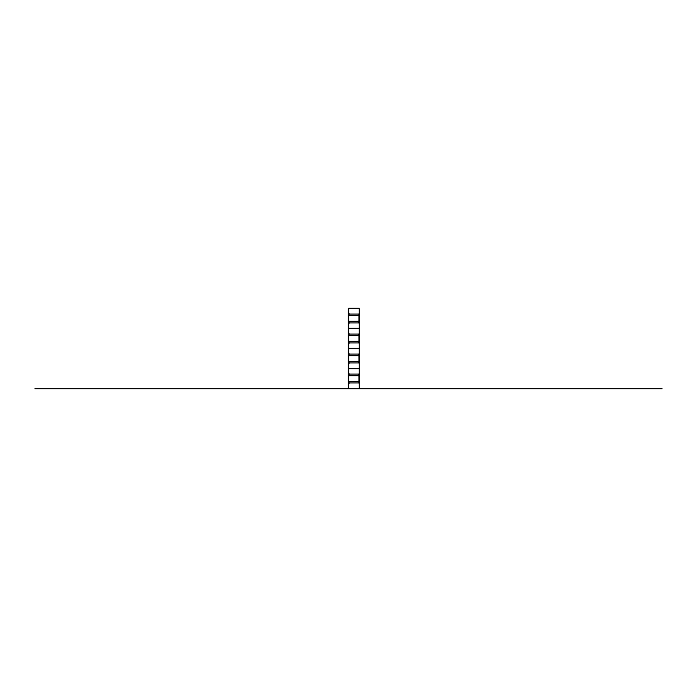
<?xml version="1.0" encoding="UTF-8"?>
<svg xmlns="http://www.w3.org/2000/svg" width="697" height="697" viewBox="0 0 697 697"><rect width="100%" height="100%" fill="white"/><g stroke="black" fill="none" stroke-linecap="round" stroke-linejoin="round"><path stroke-width="1.05" d="M348.5 313.798L349.171 313.798M359.286 313.798L359.33 315.471M348.5 314.129L359.443 314.129L359.443 308.457L348.5 308.457L348.5 388.543M348.5 315.471L359.399 315.471M348.5 321.474L359.399 321.474M348.5 322.807L359.443 322.807L359.443 334.151L348.5 334.151M348.5 323.138L349.171 323.138M359.286 323.138L359.286 315.872M348.5 328.479L359.443 328.479M348.5 333.819L349.171 333.819M359.286 333.819L359.33 343.159M348.5 335.484L359.399 335.484M348.5 341.495L359.399 341.495M348.5 342.828L359.443 342.828L359.443 354.172L348.5 354.172M348.5 343.159L349.171 343.159M348.5 348.5L359.443 348.5M348.5 353.841L349.171 353.841M359.286 353.841L359.33 363.181M348.5 355.505L359.399 355.505M348.5 361.516L359.399 361.516M348.5 362.849L359.443 362.849L359.443 374.193L348.5 374.193M348.5 363.181L349.171 363.181M348.5 368.521L359.443 368.521M348.5 373.862L349.171 373.862M359.286 373.862L359.286 381.128M348.5 375.526L359.399 375.526M348.5 381.529L359.399 381.529M348.5 382.871L359.443 382.871L359.443 388.543M348.5 383.202L349.171 383.202M359.286 383.202L359.33 381.529M34.85 388.543L662.15 388.543M359.103 315.837L359.103 322.153M359.103 334.804L359.103 342.175M359.103 354.825L359.103 362.196M359.103 374.847L359.103 381.163"/></g></svg>
